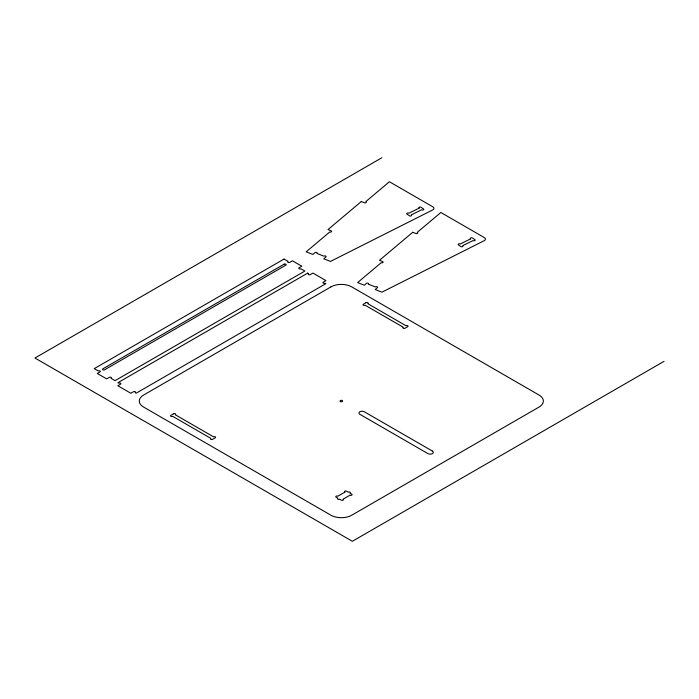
<?xml version="1.0" encoding="UTF-8"?>
<svg xmlns="http://www.w3.org/2000/svg" width="699" height="699" viewBox="0 0 699 699"><rect width="100%" height="100%" fill="white"/><g stroke="black" fill="none" stroke-linecap="round" stroke-linejoin="round"><path stroke-width="1.05" d="M381.899 157.712L34.95 358.028L352.366 541.288L664.05 361.331M361.304 201.53L328.014 229.56L331.143 230.801A1.197 0.69 0 0 1 331.448 231.753A1.197 0.69 0 0 1 329.788 231.937L306.171 251.823L312.855 254.462L314.996 252.662A1.197 0.69 0 0 1 316.656 252.479A1.197 0.69 0 0 1 316.97 253.44L323.943 256.201A1.197 0.69 0 0 1 325.612 256.026A1.197 0.69 0 0 1 325.917 256.987L323.777 258.787L330.452 261.435L432.707 209.953A3.678 2.123 0 0 0 432.891 206.852L389.395 181.74L365.778 201.627A1.197 0.69 0 0 1 366.093 202.588A1.197 0.69 0 0 1 364.424 202.762L361.304 201.53M412.751 232.278L379.47 260.308L382.589 261.548A1.197 0.69 0 0 1 382.903 262.509A1.197 0.69 0 0 1 381.243 262.684L357.626 282.571L364.301 285.218L366.451 283.41A1.197 0.69 0 0 1 368.111 283.235A1.197 0.69 0 0 1 368.417 284.187L375.398 286.957A1.197 0.69 0 0 1 377.067 286.773A1.197 0.69 0 0 1 377.373 287.735L375.232 289.535L381.907 292.182L484.162 240.701A3.678 2.123 0 0 0 484.346 237.599L440.842 212.487L417.233 232.374A1.197 0.69 0 0 1 417.539 233.335A1.197 0.69 0 0 1 415.879 233.51L412.751 232.278M284.03 259.058L94.26 368.626L98.297 370.951A1.197 0.69 0 0 1 99.983 370.951A1.197 0.69 0 0 1 99.983 371.929L97.301 373.476L106.667 378.884L109.35 377.338A1.197 0.69 0 0 1 111.045 377.338A1.197 0.69 0 0 1 111.045 378.308L115.073 380.64L304.851 271.072L300.815 268.748A1.197 0.69 0 0 1 299.12 268.748A1.197 0.69 0 0 1 299.12 267.769L301.802 266.223L292.435 260.814L289.753 262.361A1.197 0.69 0 0 1 288.067 262.361A1.197 0.69 0 0 1 288.067 261.382L284.03 259.058M284.117 264.187L102.858 368.836A1.197 0.69 0 0 0 102.858 369.815A1.197 0.69 0 0 0 104.544 369.815L285.812 265.166A1.197 0.69 0 0 0 285.812 264.187A1.197 0.69 0 0 0 284.117 264.187M307.682 273.134L117.904 382.702L118.821 383.227A1.197 0.69 0 0 1 120.508 383.227A1.197 0.69 0 0 1 120.508 384.205L117.825 385.752L130.835 393.257L133.518 391.711A1.197 0.69 0 0 1 135.204 391.711A1.197 0.69 0 0 1 135.204 392.689L136.122 393.214L325.891 283.654L324.983 283.121A1.197 0.69 0 0 1 323.288 283.121A1.197 0.69 0 0 1 323.288 282.151L325.97 280.605L312.96 273.091L310.277 274.637A1.197 0.69 0 0 1 308.591 274.637A1.197 0.69 0 0 1 308.591 273.659L307.682 273.134M330.924 286.896L143.592 395.049A14.714 8.502 0 0 0 143.592 407.063L330.924 515.215A14.714 8.502 0 0 0 351.737 515.215L539.06 407.063A14.714 8.502 0 0 0 539.06 395.049L351.737 286.896A14.714 8.502 0 0 0 330.924 286.896M173.588 413.773L170.914 415.32A1.197 0.69 0 0 0 170.914 416.298A1.197 0.69 0 0 0 172.601 416.298L210.853 438.378A1.197 0.69 0 0 0 210.853 439.356A1.197 0.69 0 0 0 212.54 439.356L215.222 437.81A1.197 0.69 0 0 0 215.222 436.831A1.197 0.69 0 0 0 213.527 436.831L175.283 414.752A1.197 0.69 0 0 0 175.283 413.773A1.197 0.69 0 0 0 173.588 413.773M366.04 302.667L363.366 304.214A1.197 0.69 0 0 0 363.366 305.192A1.197 0.69 0 0 0 365.053 305.192L403.306 327.272A1.197 0.69 0 0 0 403.306 328.242A1.197 0.69 0 0 0 404.992 328.242L407.674 326.695A1.197 0.69 0 0 0 407.674 325.725A1.197 0.69 0 0 0 405.979 325.725L367.735 303.637A1.197 0.69 0 0 0 367.735 302.667A1.197 0.69 0 0 0 366.04 302.667M344.843 492.157L337.818 496.211A1.197 0.69 0 0 0 336.123 496.211A1.197 0.69 0 0 0 336.123 497.19L337.879 498.204A1.197 0.69 0 0 0 337.879 499.182A1.197 0.69 0 0 0 339.574 499.182L341.33 500.196A1.197 0.69 0 0 0 343.017 500.196A1.197 0.69 0 0 0 343.017 499.217L350.042 495.163A1.197 0.69 0 0 0 351.737 495.163A1.197 0.69 0 0 0 351.737 494.184L349.981 493.171A1.197 0.69 0 0 0 349.981 492.192A1.197 0.69 0 0 0 348.285 492.192L346.529 491.179A1.197 0.69 0 0 0 344.843 491.179A1.197 0.69 0 0 0 344.843 492.157M419.147 208.136L408.801 213.247A1.197 0.69 0 0 0 407.115 213.169A1.197 0.69 0 0 0 406.984 214.147L409.457 215.808A1.197 0.69 0 0 0 411.134 215.886A1.197 0.69 0 0 0 411.265 214.908L421.611 209.796A1.197 0.69 0 0 0 423.297 209.875A1.197 0.69 0 0 0 423.428 208.896L420.964 207.236A1.197 0.69 0 0 0 419.278 207.166A1.197 0.69 0 0 0 419.147 208.136M470.602 238.883L460.257 243.995A1.197 0.69 0 0 0 458.57 243.925A1.197 0.69 0 0 0 458.439 244.895L460.903 246.555A1.197 0.69 0 0 0 462.589 246.633A1.197 0.69 0 0 0 462.721 245.655L473.066 240.543A1.197 0.69 0 0 0 474.752 240.622A1.197 0.69 0 0 0 474.883 239.652L472.419 237.983A1.197 0.69 0 0 0 470.733 237.913A1.197 0.69 0 0 0 470.602 238.883M432.393 451.073L364.301 411.763A3.128 1.809 0 0 0 359.88 411.763A3.128 1.809 0 0 0 359.88 414.315L427.963 453.625A3.128 1.809 0 0 0 432.393 453.625A3.128 1.809 0 0 0 432.393 451.073M340.684 401.698A1.284 0.743 0 0 0 342.615 401.051A1.284 0.743 0 0 0 340.684 400.405A1.284 0.743 0 0 0 340.684 401.698"/></g></svg>
